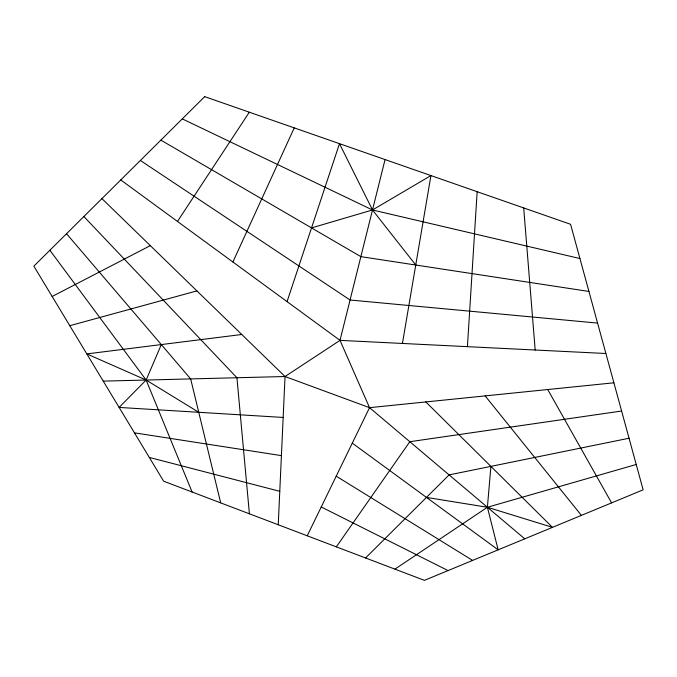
<?xml version="1.0" encoding="UTF-8"?>
<svg xmlns="http://www.w3.org/2000/svg" width="677" height="677" viewBox="0 0 677 677"><rect width="100%" height="100%" fill="white"/><g stroke="black" fill="none" stroke-linecap="round" stroke-linejoin="round"><path stroke-width="1.02" d="M278.247 524.768L285.034 376.522L101.931 198.615M467.426 346.666L477.15 191.701M490.901 466.377L487.398 507.259L498.154 549.842L352.285 443.139M402.426 343.459L430.936 175.58L372.502 209.972L311.53 227.904M524.751 538.824L369.54 407.664L340.015 340.37L385.052 159.569M287.056 301.629L339.49 143.668L372.502 209.972L415.746 265.02M161.304 344.576L146.13 380.042L119.118 407.427L283.164 417.447M232.888 261.991L294.241 127.885M307.223 535.786L369.54 407.664L613.895 382.801M177.467 221.438L249.314 112.213M336.325 546.855L409.83 441.709L621.613 411.024M365.563 557.966L449.096 474.899L629.051 438.231M394.936 569.137L487.398 507.259L636.228 464.481M103.242 381.126L285.034 376.522L340.015 340.37L605.89 353.504M52.146 296.484L150.319 245.633M69.79 325.705L196.905 290.89M241.774 334.489L86.817 353.91L146.13 380.042L198.75 412.293M597.571 323.081L350.077 300.004L140.376 160.466M588.931 291.448L360.875 256.651L160.872 140.131M134.461 432.84L281.412 455.629M426.468 497.409L487.398 507.259L552.474 527.349L425.825 401.935M579.935 258.546L372.502 209.972L182.291 118.881M149.295 457.415L279.779 491.324M285.034 376.522L369.54 407.664M321.236 506.971L448.047 570.576M336.224 476.168L472.605 560.412M120.751 179.947L340.015 340.37M83.872 216.53L236.933 377.741L249.407 513.801M66.541 233.734L190.66 378.917L220.694 502.884M485.138 395.901L581.399 515.375M49.878 250.262L146.13 380.042L192.107 492.018M547.735 389.529L611.593 502.876M523.693 207.941L535.185 350.009M204.699 96.642L33.85 266.163L163.648 481.195L424.437 580.358L643.15 489.818L570.576 224.29L204.699 96.642"/></g></svg>
